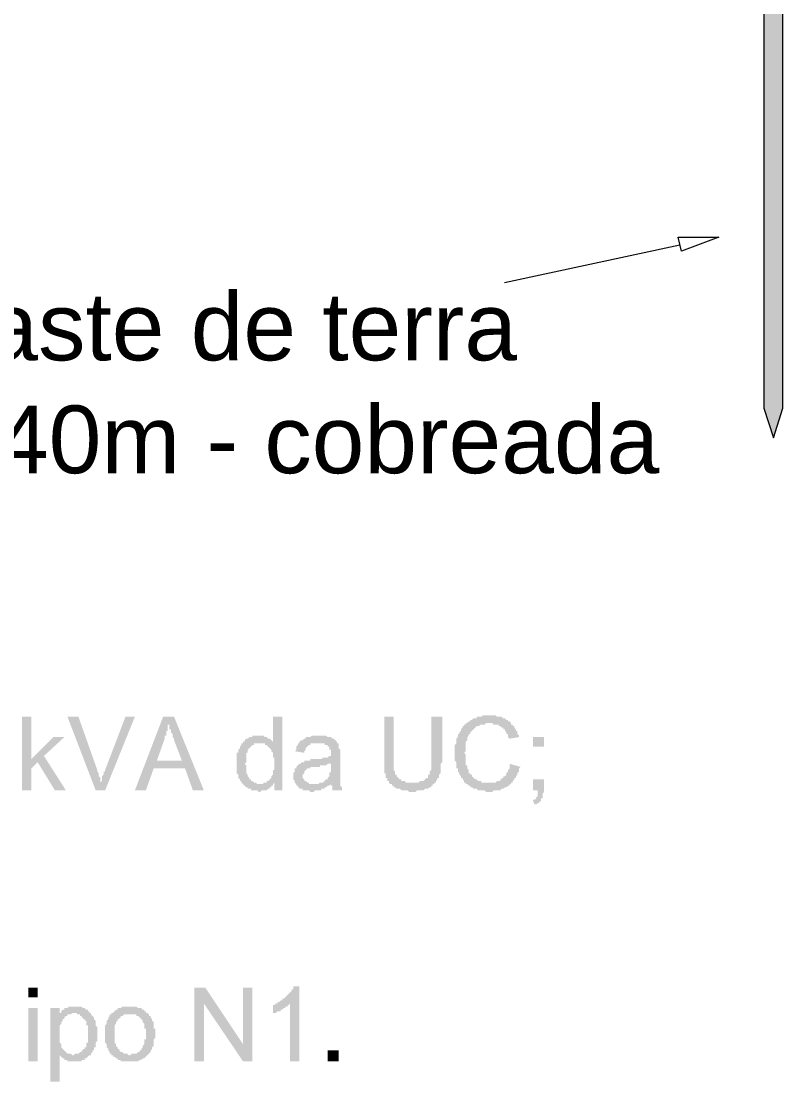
# Model space of a CAD drawing. Header units: millimetres. Extents: x 3949 to 6037, y -1956 to 1273.
# Drawn here: x 4958.26 to 4981.97, y -1666.78 to -1633.73 of the extents above; entities that cross this region are included whole.
import ezdxf

# ---------------------------------------------------------------- set-up
doc = ezdxf.new("R2010")
doc.units = ezdxf.units.MM
doc.layers.add('PADRÃO DE ENTRADA', color=7, linetype='Continuous', lineweight=0)
doc.styles.add('ARIAL', font='arial.ttf')

msp = doc.modelspace()

# ---------------------------------------------------------------- hatches: boundary and pattern name
at = {"layer": 'PADRÃO DE ENTRADA', "transparency": 33554559}
for points in [[(4958.28, -1657.704), (4958.28, -1655.409), (4958.573, -1655.409), (4958.573, -1656.728), (4959.257, -1656.044), (4959.598, -1656.044), (4958.964, -1656.63), (4959.647, -1657.704), (4959.305, -1657.704), (4958.768, -1656.825), (4958.573, -1657.02), (4958.573, -1657.704)], [(4960.575, -1657.704), (4959.696, -1655.409), (4960.038, -1655.409), (4960.624, -1657.069), (4960.624, -1657.118), (4960.624, -1657.118), (4960.672, -1657.167), (4960.672, -1657.216), (4960.672, -1657.216), (4960.672, -1657.265), (4960.672, -1657.265), (4960.721, -1657.313), (4960.721, -1657.362), (4960.721, -1657.362), (4960.721, -1657.411), (4960.721, -1657.411), (4960.721, -1657.46), (4960.77, -1657.411), (4960.77, -1657.362), (4960.77, -1657.362), (4960.77, -1657.313), (4960.77, -1657.313), (4960.77, -1657.265), (4960.819, -1657.216), (4960.819, -1657.216), (4960.819, -1657.167), (4960.819, -1657.118), (4960.868, -1657.118), (4960.868, -1657.069), (4960.868, -1657.069), (4961.502, -1655.409), (4961.795, -1655.409), (4960.868, -1657.704)], [(4971.022, -1655.409), (4971.364, -1655.409), (4971.364, -1656.728), (4971.364, -1656.776), (4971.364, -1656.825), (4971.364, -1656.825), (4971.315, -1656.874), (4971.315, -1656.923), (4971.315, -1656.923), (4971.315, -1656.972), (4971.315, -1657.02), (4971.315, -1657.02), (4971.315, -1657.069), (4971.315, -1657.118), (4971.315, -1657.118), (4971.315, -1657.167), (4971.315, -1657.167), (4971.266, -1657.216), (4971.266, -1657.216), (4971.266, -1657.265), (4971.266, -1657.265), (4971.266, -1657.313), (4971.218, -1657.313), (4971.218, -1657.362), (4971.218, -1657.362), (4971.169, -1657.411), (4971.169, -1657.411), (4971.169, -1657.46), (4971.12, -1657.46), (4971.12, -1657.509), (4971.071, -1657.509), (4971.071, -1657.557), (4971.022, -1657.557), (4971.022, -1657.606), (4970.974, -1657.606), (4970.974, -1657.606), (4970.974, -1657.606), (4970.925, -1657.655), (4970.925, -1657.655), (4970.876, -1657.655), (4970.876, -1657.655), (4970.827, -1657.655), (4970.778, -1657.704), (4970.778, -1657.704), (4970.729, -1657.704), (4970.729, -1657.704), (4970.681, -1657.704), (4970.632, -1657.704), (4970.632, -1657.704), (4970.583, -1657.704), (4970.534, -1657.753), (4970.485, -1657.753), (4970.485, -1657.753), (4970.437, -1657.753), (4970.388, -1657.753), (4970.388, -1657.753), (4970.339, -1657.753), (4970.29, -1657.704), (4970.29, -1657.704), (4970.241, -1657.704), (4970.192, -1657.704), (4970.192, -1657.704), (4970.144, -1657.704), (4970.095, -1657.704), (4970.095, -1657.704), (4970.046, -1657.655), (4970.046, -1657.655), (4969.997, -1657.655), (4969.948, -1657.655), (4969.948, -1657.655), (4969.9, -1657.606), (4969.9, -1657.606), (4969.9, -1657.606), (4969.851, -1657.606), (4969.851, -1657.557), (4969.802, -1657.557), (4969.802, -1657.509), (4969.753, -1657.509), (4969.753, -1657.509), (4969.704, -1657.46), (4969.704, -1657.46), (4969.704, -1657.411), (4969.655, -1657.411), (4969.655, -1657.362), (4969.655, -1657.313), (4969.607, -1657.313), (4969.607, -1657.313), (4969.607, -1657.265), (4969.607, -1657.265), (4969.607, -1657.216), (4969.607, -1657.216), (4969.607, -1657.167), (4969.558, -1657.167), (4969.558, -1657.118), (4969.558, -1657.069), (4969.558, -1657.069), (4969.558, -1657.02), (4969.558, -1656.972), (4969.558, -1656.972), (4969.558, -1656.923), (4969.558, -1656.874), (4969.558, -1656.874), (4969.558, -1656.825), (4969.558, -1656.776), (4969.558, -1656.728), (4969.558, -1656.728), (4969.558, -1655.409), (4969.851, -1655.409), (4969.851, -1656.728), (4969.851, -1656.776), (4969.851, -1656.825), (4969.851, -1656.825), (4969.851, -1656.874), (4969.851, -1656.923), (4969.851, -1656.972), (4969.851, -1656.972), (4969.851, -1657.02), (4969.851, -1657.02), (4969.851, -1657.069), (4969.9, -1657.118), (4969.9, -1657.118), (4969.9, -1657.167), (4969.9, -1657.167), (4969.9, -1657.216), (4969.948, -1657.216), (4969.948, -1657.265), (4969.948, -1657.265), (4969.997, -1657.313), (4969.997, -1657.313), (4970.046, -1657.362), (4970.046, -1657.362), (4970.095, -1657.362), (4970.095, -1657.362), (4970.095, -1657.411), (4970.144, -1657.411), (4970.192, -1657.411), (4970.192, -1657.411), (4970.241, -1657.46), (4970.241, -1657.46), (4970.29, -1657.46), (4970.339, -1657.46), (4970.339, -1657.46), (4970.388, -1657.46), (4970.437, -1657.46), (4970.437, -1657.46), (4970.485, -1657.46), (4970.534, -1657.46), (4970.583, -1657.46), (4970.583, -1657.46), (4970.632, -1657.46), (4970.681, -1657.411), (4970.681, -1657.411), (4970.729, -1657.411), (4970.778, -1657.411), (4970.778, -1657.411), (4970.827, -1657.362), (4970.827, -1657.362), (4970.827, -1657.362), (4970.876, -1657.313), (4970.876, -1657.313), (4970.876, -1657.313), (4970.925, -1657.313), (4970.925, -1657.265), (4970.925, -1657.265), (4970.925, -1657.216), (4970.974, -1657.216), (4970.974, -1657.167), (4970.974, -1657.167), (4970.974, -1657.118), (4970.974, -1657.118), (4971.022, -1657.069), (4971.022, -1657.069), (4971.022, -1657.02), (4971.022, -1656.972), (4971.022, -1656.923), (4971.022, -1656.923), (4971.022, -1656.874), (4971.022, -1656.825), (4971.022, -1656.776), (4971.022, -1656.728), (4971.022, -1656.728)], [(4973.463, -1656.874), (4973.805, -1656.972), (4973.756, -1657.02), (4973.756, -1657.02), (4973.756, -1657.069), (4973.756, -1657.118), (4973.756, -1657.118), (4973.708, -1657.167), (4973.708, -1657.167), (4973.708, -1657.216), (4973.659, -1657.265), (4973.659, -1657.265), (4973.659, -1657.313), (4973.61, -1657.313), (4973.61, -1657.362), (4973.61, -1657.362), (4973.561, -1657.411), (4973.561, -1657.411), (4973.561, -1657.46), (4973.512, -1657.46), (4973.512, -1657.509), (4973.463, -1657.509), (4973.463, -1657.509), (4973.463, -1657.557), (4973.415, -1657.557), (4973.415, -1657.557), (4973.366, -1657.606), (4973.366, -1657.606), (4973.317, -1657.606), (4973.268, -1657.655), (4973.268, -1657.655), (4973.219, -1657.655), (4973.219, -1657.655), (4973.17, -1657.704), (4973.17, -1657.704), (4973.122, -1657.704), (4973.073, -1657.704), (4973.073, -1657.704), (4973.024, -1657.704), (4972.975, -1657.704), (4972.975, -1657.704), (4972.926, -1657.753), (4972.878, -1657.753), (4972.878, -1657.753), (4972.829, -1657.753), (4972.78, -1657.753), (4972.78, -1657.753), (4972.731, -1657.753), (4972.682, -1657.704), (4972.682, -1657.704), (4972.633, -1657.704), (4972.585, -1657.704), (4972.585, -1657.704), (4972.536, -1657.704), (4972.487, -1657.704), (4972.487, -1657.704), (4972.438, -1657.655), (4972.389, -1657.655), (4972.389, -1657.655), (4972.341, -1657.655), (4972.341, -1657.655), (4972.292, -1657.606), (4972.292, -1657.606), (4972.243, -1657.606), (4972.243, -1657.557), (4972.194, -1657.557), (4972.194, -1657.557), (4972.145, -1657.509), (4972.145, -1657.509), (4972.096, -1657.509), (4972.096, -1657.46), (4972.048, -1657.46), (4972.048, -1657.411), (4972.048, -1657.411), (4971.999, -1657.362), (4971.999, -1657.362), (4971.999, -1657.313), (4971.95, -1657.313), (4971.95, -1657.265), (4971.901, -1657.216), (4971.901, -1657.216), (4971.901, -1657.167), (4971.901, -1657.167), (4971.901, -1657.167), (4971.852, -1657.118), (4971.852, -1657.069), (4971.852, -1657.069), (4971.852, -1657.02), (4971.804, -1657.02), (4971.804, -1656.972), (4971.804, -1656.923), (4971.804, -1656.923), (4971.804, -1656.874), (4971.804, -1656.825), (4971.804, -1656.825), (4971.755, -1656.776), (4971.755, -1656.728), (4971.755, -1656.728), (4971.755, -1656.679), (4971.755, -1656.679), (4971.755, -1656.63), (4971.755, -1656.581), (4971.755, -1656.532), (4971.755, -1656.532), (4971.755, -1656.483), (4971.755, -1656.483), (4971.755, -1656.435), (4971.755, -1656.386), (4971.755, -1656.337), (4971.755, -1656.337), (4971.755, -1656.288), (4971.804, -1656.239), (4971.804, -1656.239), (4971.804, -1656.19), (4971.804, -1656.19), (4971.804, -1656.142), (4971.804, -1656.093), (4971.804, -1656.093), (4971.852, -1656.044), (4971.852, -1656.044), (4971.852, -1655.995), (4971.852, -1655.946), (4971.901, -1655.946), (4971.901, -1655.898), (4971.901, -1655.898), (4971.901, -1655.898), (4971.95, -1655.849), (4971.95, -1655.8), (4971.95, -1655.8), (4971.999, -1655.751), (4971.999, -1655.751), (4971.999, -1655.702), (4972.048, -1655.702), (4972.048, -1655.653), (4972.096, -1655.653), (4972.096, -1655.605), (4972.145, -1655.605), (4972.145, -1655.605), (4972.194, -1655.556), (4972.194, -1655.556), (4972.243, -1655.556), (4972.243, -1655.507), (4972.292, -1655.507), (4972.292, -1655.507), (4972.292, -1655.507), (4972.341, -1655.458), (4972.389, -1655.458), (4972.389, -1655.458), (4972.438, -1655.458), (4972.438, -1655.409), (4972.487, -1655.409), (4972.536, -1655.409), (4972.536, -1655.409), (4972.585, -1655.409), (4972.633, -1655.361), (4972.633, -1655.361), (4972.682, -1655.361), (4972.682, -1655.361), (4972.731, -1655.361), (4972.78, -1655.361), (4972.78, -1655.361), (4972.829, -1655.361), (4972.829, -1655.361), (4972.878, -1655.361), (4972.926, -1655.361), (4972.926, -1655.361), (4972.975, -1655.361), (4973.024, -1655.361), (4973.024, -1655.361), (4973.073, -1655.409), (4973.122, -1655.409), (4973.122, -1655.409), (4973.17, -1655.409), (4973.17, -1655.409), (4973.219, -1655.409), (4973.268, -1655.458), (4973.268, -1655.458), (4973.317, -1655.458), (4973.317, -1655.458), (4973.366, -1655.507), (4973.366, -1655.507), (4973.415, -1655.507), (4973.415, -1655.556), (4973.463, -1655.556), (4973.463, -1655.556), (4973.512, -1655.605), (4973.512, -1655.605), (4973.512, -1655.653), (4973.561, -1655.653), (4973.561, -1655.702), (4973.61, -1655.702), (4973.61, -1655.751), (4973.61, -1655.751), (4973.659, -1655.8), (4973.659, -1655.8), (4973.659, -1655.849), (4973.708, -1655.849), (4973.708, -1655.898), (4973.708, -1655.946), (4973.708, -1655.946), (4973.756, -1655.995), (4973.756, -1656.044), (4973.756, -1656.044), (4973.463, -1656.093), (4973.415, -1656.044), (4973.415, -1656.044), (4973.415, -1655.995), (4973.415, -1655.946), (4973.366, -1655.946), (4973.366, -1655.898), (4973.366, -1655.898), (4973.317, -1655.849), (4973.317, -1655.849), (4973.317, -1655.8), (4973.268, -1655.8), (4973.268, -1655.751), (4973.219, -1655.751), (4973.219, -1655.751), (4973.17, -1655.702), (4973.17, -1655.702), (4973.122, -1655.702), (4973.122, -1655.653), (4973.073, -1655.653), (4973.073, -1655.653), (4973.024, -1655.653), (4972.975, -1655.653), (4972.975, -1655.653), (4972.926, -1655.605), (4972.878, -1655.605), (4972.878, -1655.605), (4972.829, -1655.605), (4972.78, -1655.605), (4972.78, -1655.605), (4972.731, -1655.605), (4972.682, -1655.653), (4972.682, -1655.653), (4972.633, -1655.653), (4972.585, -1655.653), (4972.585, -1655.653), (4972.536, -1655.653), (4972.536, -1655.702), (4972.487, -1655.702), (4972.487, -1655.702), (4972.438, -1655.702), (4972.389, -1655.751), (4972.389, -1655.751), (4972.389, -1655.751), (4972.341, -1655.8), (4972.341, -1655.8), (4972.292, -1655.849), (4972.292, -1655.849), (4972.243, -1655.898), (4972.243, -1655.898), (4972.243, -1655.946), (4972.194, -1655.946), (4972.194, -1655.995), (4972.194, -1655.995), (4972.145, -1656.044), (4972.145, -1656.093), (4972.145, -1656.093), (4972.145, -1656.142), (4972.145, -1656.142), (4972.096, -1656.19), (4972.096, -1656.19), (4972.096, -1656.239), (4972.096, -1656.288), (4972.096, -1656.288), (4972.096, -1656.337), (4972.096, -1656.386), (4972.096, -1656.386), (4972.096, -1656.435), (4972.096, -1656.483), (4972.096, -1656.483), (4972.048, -1656.532), (4972.048, -1656.532), (4972.096, -1656.581), (4972.096, -1656.581), (4972.096, -1656.63), (4972.096, -1656.679), (4972.096, -1656.679), (4972.096, -1656.728), (4972.096, -1656.776), (4972.096, -1656.776), (4972.096, -1656.825), (4972.096, -1656.874), (4972.096, -1656.874), (4972.096, -1656.923), (4972.145, -1656.923), (4972.145, -1656.972), (4972.145, -1657.02), (4972.145, -1657.02), (4972.145, -1657.02), (4972.194, -1657.069), (4972.194, -1657.118), (4972.194, -1657.118), (4972.194, -1657.167), (4972.243, -1657.167), (4972.243, -1657.216), (4972.292, -1657.216), (4972.292, -1657.265), (4972.292, -1657.265), (4972.341, -1657.313), (4972.341, -1657.313), (4972.389, -1657.362), (4972.389, -1657.362), (4972.438, -1657.362), (4972.438, -1657.362), (4972.487, -1657.411), (4972.487, -1657.411), (4972.536, -1657.411), (4972.585, -1657.411), (4972.585, -1657.46), (4972.633, -1657.46), (4972.633, -1657.46), (4972.682, -1657.46), (4972.731, -1657.46), (4972.731, -1657.46), (4972.78, -1657.46), (4972.829, -1657.46), (4972.829, -1657.46), (4972.878, -1657.46), (4972.926, -1657.46), (4972.926, -1657.46), (4972.975, -1657.46), (4973.024, -1657.46), (4973.024, -1657.46), (4973.073, -1657.411), (4973.073, -1657.411), (4973.122, -1657.411), (4973.17, -1657.411), (4973.17, -1657.362), (4973.219, -1657.362), (4973.219, -1657.362), (4973.219, -1657.313), (4973.268, -1657.313), (4973.268, -1657.265), (4973.317, -1657.265), (4973.317, -1657.265), (4973.366, -1657.216), (4973.366, -1657.216), (4973.366, -1657.167), (4973.366, -1657.167), (4973.415, -1657.118), (4973.415, -1657.069), (4973.415, -1657.069), (4973.463, -1657.02), (4973.463, -1656.972), (4973.463, -1656.972), (4973.463, -1656.923), (4973.463, -1656.874), (4973.463, -1656.874)], [(4963.65, -1666.15), (4963.65, -1663.855), (4963.992, -1663.855), (4965.164, -1665.613), (4965.164, -1663.855), (4965.457, -1663.855), (4965.457, -1666.15), (4965.164, -1666.15), (4963.943, -1664.344), (4963.943, -1666.15)], [(4966.921, -1666.15), (4966.629, -1666.15), (4966.629, -1664.344), (4966.629, -1664.344), (4966.58, -1664.392), (4966.58, -1664.392), (4966.58, -1664.392), (4966.531, -1664.441), (4966.482, -1664.441), (4966.482, -1664.49), (4966.433, -1664.49), (4966.433, -1664.49), (4966.384, -1664.539), (4966.384, -1664.539), (4966.336, -1664.539), (4966.336, -1664.588), (4966.287, -1664.588), (4966.238, -1664.588), (4966.238, -1664.588), (4966.189, -1664.636), (4966.189, -1664.636), (4966.14, -1664.636), (4966.092, -1664.636), (4966.092, -1664.685), (4966.092, -1664.685), (4966.092, -1664.392), (4966.092, -1664.392), (4966.14, -1664.392), (4966.189, -1664.344), (4966.189, -1664.344), (4966.238, -1664.344), (4966.238, -1664.295), (4966.287, -1664.295), (4966.287, -1664.295), (4966.336, -1664.246), (4966.384, -1664.246), (4966.384, -1664.197), (4966.433, -1664.197), (4966.433, -1664.197), (4966.482, -1664.148), (4966.482, -1664.148), (4966.482, -1664.148), (4966.531, -1664.099), (4966.531, -1664.099), (4966.58, -1664.051), (4966.58, -1664.051), (4966.629, -1664.002), (4966.629, -1664.002), (4966.677, -1663.953), (4966.677, -1663.953), (4966.677, -1663.904), (4966.726, -1663.904), (4966.726, -1663.855), (4966.726, -1663.855), (4966.726, -1663.806), (4966.921, -1663.806)]]:
    msp.add_hatch(color=7, dxfattribs=at).paths.add_polyline_path(points)
h = msp.add_hatch(color=7, dxfattribs=at)
h.paths.add_polyline_path([(4961.795, -1657.704), (4962.674, -1655.409), (4963.016, -1655.409), (4963.943, -1657.704), (4963.602, -1657.704), (4963.358, -1657.02), (4962.381, -1657.02), (4962.137, -1657.704)], flags=0)
h.paths.add_polyline_path([(4962.479, -1656.776), (4963.26, -1656.776), (4963.016, -1656.142), (4963.016, -1656.093), (4962.967, -1656.044), (4962.967, -1655.995), (4962.967, -1655.995), (4962.967, -1655.946), (4962.918, -1655.898), (4962.918, -1655.898), (4962.918, -1655.849), (4962.918, -1655.8), (4962.869, -1655.8), (4962.869, -1655.751), (4962.869, -1655.751), (4962.869, -1655.702), (4962.869, -1655.702), (4962.869, -1655.653), (4962.869, -1655.653), (4962.821, -1655.653), (4962.821, -1655.702), (4962.821, -1655.751), (4962.821, -1655.751), (4962.821, -1655.8), (4962.821, -1655.849), (4962.772, -1655.849), (4962.772, -1655.898), (4962.772, -1655.898), (4962.772, -1655.946), (4962.772, -1655.995), (4962.723, -1655.995), (4962.723, -1656.044), (4962.723, -1656.093), (4962.723, -1656.093)], flags=0)
h = msp.add_hatch(color=7, dxfattribs=at)
h.paths.add_polyline_path([(4966.14, -1657.704), (4966.14, -1657.46), (4966.092, -1657.509), (4966.092, -1657.557), (4966.092, -1657.557), (4966.043, -1657.557), (4966.043, -1657.606), (4965.994, -1657.606), (4965.994, -1657.655), (4965.945, -1657.655), (4965.945, -1657.655), (4965.896, -1657.704), (4965.896, -1657.704), (4965.847, -1657.704), (4965.799, -1657.704), (4965.799, -1657.704), (4965.75, -1657.704), (4965.75, -1657.704), (4965.701, -1657.753), (4965.652, -1657.753), (4965.652, -1657.753), (4965.603, -1657.704), (4965.554, -1657.704), (4965.554, -1657.704), (4965.506, -1657.704), (4965.457, -1657.704), (4965.457, -1657.704), (4965.408, -1657.704), (4965.408, -1657.655), (4965.359, -1657.655), (4965.31, -1657.655), (4965.31, -1657.606), (4965.31, -1657.606), (4965.262, -1657.606), (4965.262, -1657.606), (4965.213, -1657.557), (4965.213, -1657.557), (4965.164, -1657.509), (4965.164, -1657.509), (4965.115, -1657.46), (4965.115, -1657.46), (4965.115, -1657.411), (4965.066, -1657.411), (4965.066, -1657.362), (4965.066, -1657.362), (4965.017, -1657.313), (4965.017, -1657.265), (4965.017, -1657.265), (4965.017, -1657.216), (4965.017, -1657.216), (4964.969, -1657.167), (4964.969, -1657.167), (4964.969, -1657.118), (4964.969, -1657.069), (4964.969, -1657.069), (4964.969, -1657.02), (4964.969, -1656.972), (4964.969, -1656.972), (4964.969, -1656.923), (4964.969, -1656.874), (4964.969, -1656.874), (4964.969, -1656.825), (4964.969, -1656.776), (4964.969, -1656.776), (4964.969, -1656.728), (4964.969, -1656.679), (4964.969, -1656.679), (4964.969, -1656.63), (4964.969, -1656.581), (4964.969, -1656.581), (4964.969, -1656.532), (4965.017, -1656.532), (4965.017, -1656.483), (4965.017, -1656.435), (4965.017, -1656.435), (4965.017, -1656.435), (4965.066, -1656.386), (4965.066, -1656.337), (4965.066, -1656.337), (4965.115, -1656.288), (4965.115, -1656.288), (4965.115, -1656.239), (4965.164, -1656.239), (4965.164, -1656.19), (4965.213, -1656.19), (4965.213, -1656.142), (4965.213, -1656.142), (4965.262, -1656.093), (4965.262, -1656.093), (4965.31, -1656.093), (4965.31, -1656.093), (4965.359, -1656.044), (4965.408, -1656.044), (4965.408, -1656.044), (4965.457, -1656.044), (4965.457, -1655.995), (4965.506, -1655.995), (4965.554, -1655.995), (4965.554, -1655.995), (4965.603, -1655.995), (4965.652, -1655.995), (4965.652, -1655.995), (4965.701, -1655.995), (4965.701, -1655.995), (4965.75, -1655.995), (4965.799, -1655.995), (4965.799, -1655.995), (4965.847, -1656.044), (4965.847, -1656.044), (4965.896, -1656.044), (4965.896, -1656.044), (4965.945, -1656.093), (4965.994, -1656.093), (4965.994, -1656.093), (4966.043, -1656.142), (4966.043, -1656.142), (4966.092, -1656.19), (4966.092, -1656.19), (4966.092, -1656.239), (4966.092, -1656.239), (4966.092, -1655.409), (4966.384, -1655.409), (4966.384, -1657.704)], flags=0)
h.paths.add_polyline_path([(4965.213, -1656.874), (4965.262, -1656.923), (4965.262, -1656.923), (4965.262, -1656.972), (4965.262, -1657.02), (4965.262, -1657.069), (4965.262, -1657.069), (4965.262, -1657.118), (4965.262, -1657.118), (4965.262, -1657.167), (4965.31, -1657.216), (4965.31, -1657.216), (4965.31, -1657.265), (4965.31, -1657.265), (4965.359, -1657.313), (4965.359, -1657.313), (4965.359, -1657.362), (4965.359, -1657.362), (4965.408, -1657.362), (4965.408, -1657.411), (4965.457, -1657.411), (4965.457, -1657.411), (4965.506, -1657.46), (4965.506, -1657.46), (4965.554, -1657.46), (4965.554, -1657.46), (4965.603, -1657.509), (4965.652, -1657.509), (4965.652, -1657.509), (4965.701, -1657.509), (4965.701, -1657.509), (4965.75, -1657.509), (4965.799, -1657.509), (4965.799, -1657.46), (4965.847, -1657.46), (4965.847, -1657.46), (4965.896, -1657.46), (4965.896, -1657.411), (4965.945, -1657.411), (4965.945, -1657.411), (4965.994, -1657.362), (4965.994, -1657.362), (4966.043, -1657.313), (4966.043, -1657.313), (4966.043, -1657.265), (4966.043, -1657.265), (4966.092, -1657.216), (4966.092, -1657.216), (4966.092, -1657.167), (4966.092, -1657.167), (4966.092, -1657.118), (4966.092, -1657.069), (4966.14, -1657.069), (4966.14, -1657.02), (4966.14, -1656.972), (4966.14, -1656.923), (4966.14, -1656.923), (4966.14, -1656.874), (4966.14, -1656.825), (4966.14, -1656.825), (4966.14, -1656.776), (4966.14, -1656.728), (4966.14, -1656.679), (4966.092, -1656.679), (4966.092, -1656.63), (4966.092, -1656.581), (4966.092, -1656.581), (4966.092, -1656.532), (4966.092, -1656.532), (4966.043, -1656.483), (4966.043, -1656.483), (4966.043, -1656.435), (4966.043, -1656.435), (4965.994, -1656.386), (4965.994, -1656.386), (4965.994, -1656.386), (4965.945, -1656.337), (4965.945, -1656.337), (4965.896, -1656.288), (4965.896, -1656.288), (4965.847, -1656.288), (4965.847, -1656.239), (4965.799, -1656.239), (4965.75, -1656.239), (4965.75, -1656.239), (4965.701, -1656.239), (4965.701, -1656.239), (4965.652, -1656.239), (4965.652, -1656.239), (4965.603, -1656.239), (4965.603, -1656.239), (4965.554, -1656.239), (4965.506, -1656.239), (4965.506, -1656.288), (4965.457, -1656.288), (4965.457, -1656.288), (4965.408, -1656.337), (4965.408, -1656.337), (4965.359, -1656.386), (4965.359, -1656.386), (4965.359, -1656.386), (4965.31, -1656.435), (4965.31, -1656.435), (4965.31, -1656.483), (4965.31, -1656.483), (4965.31, -1656.532), (4965.262, -1656.532), (4965.262, -1656.581), (4965.262, -1656.63), (4965.262, -1656.63), (4965.262, -1656.679), (4965.262, -1656.728), (4965.262, -1656.728), (4965.262, -1656.776), (4965.262, -1656.825), (4965.213, -1656.874), (4965.213, -1656.874)], flags=0)
h = msp.add_hatch(color=7, dxfattribs=at)
h.paths.add_polyline_path([(4967.898, -1657.509), (4967.898, -1657.509), (4967.849, -1657.557), (4967.849, -1657.557), (4967.8, -1657.557), (4967.751, -1657.606), (4967.751, -1657.606), (4967.703, -1657.606), (4967.703, -1657.655), (4967.654, -1657.655), (4967.654, -1657.655), (4967.605, -1657.655), (4967.605, -1657.655), (4967.605, -1657.704), (4967.556, -1657.704), (4967.507, -1657.704), (4967.507, -1657.704), (4967.458, -1657.704), (4967.41, -1657.704), (4967.41, -1657.704), (4967.361, -1657.753), (4967.312, -1657.753), (4967.312, -1657.753), (4967.263, -1657.753), (4967.214, -1657.704), (4967.214, -1657.704), (4967.166, -1657.704), (4967.117, -1657.704), (4967.117, -1657.704), (4967.068, -1657.704), (4967.019, -1657.704), (4967.019, -1657.655), (4966.97, -1657.655), (4966.97, -1657.655), (4966.921, -1657.655), (4966.921, -1657.606), (4966.873, -1657.606), (4966.873, -1657.606), (4966.873, -1657.557), (4966.824, -1657.557), (4966.824, -1657.509), (4966.824, -1657.509), (4966.775, -1657.46), (4966.775, -1657.46), (4966.775, -1657.411), (4966.775, -1657.411), (4966.726, -1657.362), (4966.726, -1657.313), (4966.726, -1657.313), (4966.726, -1657.265), (4966.726, -1657.265), (4966.726, -1657.216), (4966.726, -1657.167), (4966.726, -1657.167), (4966.775, -1657.118), (4966.775, -1657.118), (4966.775, -1657.069), (4966.775, -1657.02), (4966.775, -1657.02), (4966.824, -1657.02), (4966.824, -1656.972), (4966.824, -1656.972), (4966.873, -1656.923), (4966.873, -1656.923), (4966.921, -1656.874), (4966.921, -1656.874), (4966.97, -1656.874), (4966.97, -1656.825), (4967.019, -1656.825), (4967.068, -1656.825), (4967.068, -1656.776), (4967.117, -1656.776), (4967.117, -1656.776), (4967.166, -1656.776), (4967.166, -1656.776), (4967.214, -1656.776), (4967.263, -1656.776), (4967.263, -1656.728), (4967.312, -1656.728), (4967.361, -1656.728), (4967.41, -1656.728), (4967.41, -1656.728), (4967.458, -1656.728), (4967.507, -1656.728), (4967.556, -1656.728), (4967.605, -1656.728), (4967.605, -1656.728), (4967.654, -1656.679), (4967.703, -1656.679), (4967.703, -1656.679), (4967.751, -1656.679), (4967.751, -1656.679), (4967.8, -1656.679), (4967.8, -1656.679), (4967.849, -1656.63), (4967.849, -1656.63), (4967.898, -1656.63), (4967.898, -1656.581), (4967.898, -1656.581), (4967.898, -1656.581), (4967.898, -1656.532), (4967.898, -1656.483), (4967.898, -1656.435), (4967.849, -1656.435), (4967.849, -1656.386), (4967.849, -1656.386), (4967.849, -1656.337), (4967.8, -1656.337), (4967.8, -1656.337), (4967.8, -1656.288), (4967.751, -1656.288), (4967.751, -1656.288), (4967.703, -1656.288), (4967.703, -1656.239), (4967.654, -1656.239), (4967.605, -1656.239), (4967.605, -1656.239), (4967.556, -1656.239), (4967.507, -1656.239), (4967.507, -1656.239), (4967.458, -1656.239), (4967.41, -1656.239), (4967.361, -1656.239), (4967.361, -1656.239), (4967.312, -1656.239), (4967.263, -1656.239), (4967.263, -1656.288), (4967.214, -1656.288), (4967.214, -1656.288), (4967.214, -1656.288), (4967.166, -1656.337), (4967.166, -1656.337), (4967.166, -1656.337), (4967.117, -1656.386), (4967.117, -1656.386), (4967.117, -1656.435), (4967.068, -1656.483), (4967.068, -1656.483), (4967.068, -1656.532), (4967.068, -1656.532), (4966.775, -1656.483), (4966.775, -1656.483), (4966.824, -1656.435), (4966.824, -1656.386), (4966.824, -1656.386), (4966.824, -1656.337), (4966.824, -1656.337), (4966.873, -1656.288), (4966.873, -1656.288), (4966.873, -1656.239), (4966.921, -1656.239), (4966.921, -1656.19), (4966.921, -1656.19), (4966.97, -1656.142), (4966.97, -1656.142), (4967.019, -1656.142), (4967.068, -1656.093), (4967.068, -1656.093), (4967.117, -1656.093), (4967.117, -1656.044), (4967.166, -1656.044), (4967.166, -1656.044), (4967.214, -1656.044), (4967.263, -1656.044), (4967.263, -1656.044), (4967.312, -1655.995), (4967.312, -1655.995), (4967.361, -1655.995), (4967.41, -1655.995), (4967.41, -1655.995), (4967.458, -1655.995), (4967.507, -1655.995), (4967.507, -1655.995), (4967.556, -1655.995), (4967.605, -1655.995), (4967.654, -1655.995), (4967.654, -1655.995), (4967.703, -1655.995), (4967.751, -1655.995), (4967.751, -1655.995), (4967.8, -1656.044), (4967.849, -1656.044), (4967.849, -1656.044), (4967.898, -1656.044), (4967.898, -1656.044), (4967.947, -1656.093), (4967.996, -1656.093), (4967.996, -1656.093), (4968.044, -1656.142), (4968.044, -1656.142), (4968.044, -1656.142), (4968.093, -1656.19), (4968.093, -1656.19), (4968.093, -1656.239), (4968.142, -1656.239), (4968.142, -1656.288), (4968.142, -1656.288), (4968.142, -1656.337), (4968.142, -1656.386), (4968.142, -1656.386), (4968.142, -1656.386), (4968.191, -1656.435), (4968.191, -1656.483), (4968.191, -1656.483), (4968.191, -1656.532), (4968.191, -1656.581), (4968.191, -1656.63), (4968.191, -1656.63), (4968.191, -1657.02), (4968.191, -1657.069), (4968.191, -1657.118), (4968.191, -1657.118), (4968.191, -1657.167), (4968.191, -1657.216), (4968.191, -1657.265), (4968.191, -1657.313), (4968.191, -1657.313), (4968.191, -1657.362), (4968.191, -1657.362), (4968.191, -1657.411), (4968.191, -1657.411), (4968.191, -1657.46), (4968.191, -1657.46), (4968.191, -1657.509), (4968.191, -1657.509), (4968.191, -1657.509), (4968.191, -1657.557), (4968.24, -1657.606), (4968.24, -1657.606), (4968.24, -1657.655), (4968.24, -1657.655), (4968.24, -1657.704), (4967.947, -1657.704), (4967.947, -1657.655), (4967.947, -1657.655), (4967.947, -1657.606), (4967.947, -1657.557), (4967.898, -1657.557), (4967.898, -1657.509), (4967.898, -1657.509)], flags=0)
h.paths.add_polyline_path([(4967.898, -1656.874), (4967.849, -1656.874), (4967.849, -1656.874), (4967.8, -1656.874), (4967.8, -1656.874), (4967.751, -1656.923), (4967.751, -1656.923), (4967.703, -1656.923), (4967.703, -1656.923), (4967.654, -1656.923), (4967.605, -1656.923), (4967.556, -1656.923), (4967.556, -1656.972), (4967.507, -1656.972), (4967.458, -1656.972), (4967.41, -1656.972), (4967.41, -1656.972), (4967.361, -1656.972), (4967.312, -1656.972), (4967.263, -1656.972), (4967.263, -1657.02), (4967.214, -1657.02), (4967.214, -1657.02), (4967.166, -1657.02), (4967.166, -1657.02), (4967.117, -1657.069), (4967.117, -1657.069), (4967.068, -1657.118), (4967.068, -1657.118), (4967.068, -1657.118), (4967.068, -1657.167), (4967.019, -1657.216), (4967.019, -1657.216), (4967.019, -1657.265), (4967.019, -1657.265), (4967.019, -1657.313), (4967.068, -1657.362), (4967.068, -1657.362), (4967.068, -1657.411), (4967.117, -1657.411), (4967.117, -1657.411), (4967.166, -1657.46), (4967.166, -1657.46), (4967.214, -1657.46), (4967.214, -1657.509), (4967.263, -1657.509), (4967.263, -1657.509), (4967.312, -1657.509), (4967.361, -1657.509), (4967.361, -1657.509), (4967.41, -1657.509), (4967.458, -1657.509), (4967.458, -1657.509), (4967.507, -1657.509), (4967.507, -1657.509), (4967.556, -1657.46), (4967.605, -1657.46), (4967.605, -1657.46), (4967.654, -1657.46), (4967.654, -1657.46), (4967.703, -1657.411), (4967.703, -1657.411), (4967.751, -1657.362), (4967.751, -1657.362), (4967.8, -1657.362), (4967.8, -1657.313), (4967.8, -1657.313), (4967.849, -1657.265), (4967.849, -1657.265), (4967.849, -1657.216), (4967.849, -1657.216), (4967.849, -1657.167), (4967.898, -1657.118), (4967.898, -1657.118), (4967.898, -1657.069), (4967.898, -1657.02), (4967.898, -1657.02), (4967.898, -1656.972), (4967.898, -1656.972)], flags=0)
h = msp.add_hatch(color=7, dxfattribs=at)
h.paths.add_polyline_path([(4974.196, -1656.337), (4974.196, -1656.044), (4974.537, -1656.044), (4974.537, -1656.337)], flags=0)
h.paths.add_polyline_path([(4974.196, -1657.704), (4974.196, -1657.362), (4974.537, -1657.362), (4974.537, -1657.704), (4974.537, -1657.753), (4974.537, -1657.753), (4974.489, -1657.802), (4974.489, -1657.85), (4974.489, -1657.85), (4974.489, -1657.899), (4974.489, -1657.899), (4974.489, -1657.948), (4974.44, -1657.948), (4974.44, -1657.997), (4974.44, -1657.997), (4974.44, -1658.046), (4974.391, -1658.046), (4974.391, -1658.094), (4974.342, -1658.094), (4974.342, -1658.094), (4974.293, -1658.143), (4974.245, -1658.143), (4974.245, -1658.143), (4974.196, -1658.046), (4974.196, -1657.997), (4974.245, -1657.997), (4974.245, -1657.997), (4974.293, -1657.948), (4974.293, -1657.948), (4974.293, -1657.899), (4974.342, -1657.899), (4974.342, -1657.85), (4974.342, -1657.85), (4974.342, -1657.802), (4974.342, -1657.753), (4974.342, -1657.753), (4974.342, -1657.704), (4974.342, -1657.704)], flags=0)
h = msp.add_hatch(color=7, dxfattribs=at)
h.paths.add_polyline_path([(4959.159, -1666.785), (4959.159, -1664.49), (4959.452, -1664.49), (4959.452, -1664.685), (4959.452, -1664.636), (4959.501, -1664.636), (4959.501, -1664.588), (4959.501, -1664.588), (4959.55, -1664.539), (4959.55, -1664.539), (4959.598, -1664.539), (4959.598, -1664.49), (4959.647, -1664.49), (4959.647, -1664.49), (4959.696, -1664.49), (4959.745, -1664.441), (4959.745, -1664.441), (4959.794, -1664.441), (4959.794, -1664.441), (4959.843, -1664.441), (4959.891, -1664.441), (4959.94, -1664.441), (4959.94, -1664.441), (4959.94, -1664.441), (4959.989, -1664.441), (4960.038, -1664.441), (4960.038, -1664.441), (4960.087, -1664.441), (4960.135, -1664.441), (4960.135, -1664.441), (4960.184, -1664.49), (4960.184, -1664.49), (4960.233, -1664.49), (4960.233, -1664.49), (4960.282, -1664.539), (4960.282, -1664.539), (4960.331, -1664.539), (4960.331, -1664.588), (4960.38, -1664.588), (4960.38, -1664.636), (4960.428, -1664.636), (4960.428, -1664.685), (4960.428, -1664.685), (4960.477, -1664.734), (4960.477, -1664.734), (4960.526, -1664.783), (4960.526, -1664.783), (4960.526, -1664.832), (4960.526, -1664.832), (4960.575, -1664.881), (4960.575, -1664.929), (4960.575, -1664.929), (4960.575, -1664.978), (4960.575, -1664.978), (4960.575, -1665.027), (4960.624, -1665.076), (4960.624, -1665.076), (4960.624, -1665.125), (4960.624, -1665.173), (4960.624, -1665.173), (4960.624, -1665.222), (4960.624, -1665.271), (4960.624, -1665.271), (4960.624, -1665.271), (4960.624, -1665.32), (4960.624, -1665.369), (4960.624, -1665.369), (4960.624, -1665.418), (4960.624, -1665.466), (4960.624, -1665.466), (4960.624, -1665.515), (4960.575, -1665.564), (4960.575, -1665.564), (4960.575, -1665.613), (4960.575, -1665.613), (4960.575, -1665.662), (4960.575, -1665.71), (4960.526, -1665.71), (4960.526, -1665.759), (4960.526, -1665.759), (4960.526, -1665.808), (4960.477, -1665.808), (4960.477, -1665.857), (4960.428, -1665.906), (4960.428, -1665.906), (4960.428, -1665.955), (4960.38, -1665.955), (4960.38, -1665.955), (4960.331, -1666.003), (4960.331, -1666.003), (4960.282, -1666.052), (4960.282, -1666.052), (4960.282, -1666.052), (4960.233, -1666.052), (4960.233, -1666.101), (4960.184, -1666.101), (4960.135, -1666.101), (4960.135, -1666.15), (4960.087, -1666.15), (4960.038, -1666.15), (4960.038, -1666.15), (4959.989, -1666.15), (4959.989, -1666.15), (4959.94, -1666.15), (4959.891, -1666.15), (4959.891, -1666.15), (4959.843, -1666.15), (4959.843, -1666.15), (4959.794, -1666.15), (4959.794, -1666.15), (4959.745, -1666.15), (4959.696, -1666.15), (4959.696, -1666.101), (4959.647, -1666.101), (4959.647, -1666.101), (4959.598, -1666.101), (4959.598, -1666.052), (4959.55, -1666.052), (4959.55, -1666.052), (4959.501, -1666.003), (4959.501, -1666.003), (4959.452, -1665.955), (4959.452, -1665.955), (4959.452, -1666.785)], flags=0)
h.paths.add_polyline_path([(4959.452, -1665.32), (4959.452, -1665.369), (4959.452, -1665.369), (4959.452, -1665.418), (4959.452, -1665.466), (4959.452, -1665.515), (4959.452, -1665.515), (4959.452, -1665.564), (4959.452, -1665.564), (4959.501, -1665.613), (4959.501, -1665.662), (4959.501, -1665.662), (4959.501, -1665.71), (4959.501, -1665.71), (4959.55, -1665.759), (4959.55, -1665.759), (4959.55, -1665.759), (4959.598, -1665.808), (4959.598, -1665.808), (4959.647, -1665.857), (4959.647, -1665.857), (4959.696, -1665.906), (4959.696, -1665.906), (4959.745, -1665.906), (4959.794, -1665.906), (4959.794, -1665.906), (4959.843, -1665.955), (4959.843, -1665.955), (4959.891, -1665.955), (4959.891, -1665.955), (4959.94, -1665.906), (4959.989, -1665.906), (4959.989, -1665.906), (4960.038, -1665.906), (4960.038, -1665.906), (4960.087, -1665.857), (4960.087, -1665.857), (4960.135, -1665.857), (4960.135, -1665.808), (4960.184, -1665.808), (4960.184, -1665.759), (4960.233, -1665.759), (4960.233, -1665.71), (4960.233, -1665.71), (4960.282, -1665.71), (4960.282, -1665.662), (4960.282, -1665.613), (4960.282, -1665.613), (4960.282, -1665.564), (4960.331, -1665.564), (4960.331, -1665.515), (4960.331, -1665.466), (4960.331, -1665.466), (4960.331, -1665.418), (4960.331, -1665.369), (4960.331, -1665.32), (4960.331, -1665.32), (4960.331, -1665.271), (4960.331, -1665.222), (4960.331, -1665.222), (4960.331, -1665.173), (4960.331, -1665.125), (4960.331, -1665.125), (4960.331, -1665.076), (4960.331, -1665.027), (4960.282, -1665.027), (4960.282, -1664.978), (4960.282, -1664.929), (4960.282, -1664.929), (4960.282, -1664.881), (4960.233, -1664.881), (4960.233, -1664.832), (4960.233, -1664.832), (4960.184, -1664.832), (4960.184, -1664.783), (4960.135, -1664.783), (4960.135, -1664.734), (4960.087, -1664.734), (4960.087, -1664.685), (4960.038, -1664.685), (4960.038, -1664.685), (4959.989, -1664.685), (4959.989, -1664.636), (4959.94, -1664.636), (4959.891, -1664.636), (4959.891, -1664.636), (4959.843, -1664.636), (4959.843, -1664.636), (4959.794, -1664.685), (4959.794, -1664.685), (4959.745, -1664.685), (4959.745, -1664.685), (4959.696, -1664.685), (4959.696, -1664.734), (4959.647, -1664.734), (4959.598, -1664.783), (4959.598, -1664.783), (4959.598, -1664.832), (4959.55, -1664.832), (4959.55, -1664.881), (4959.55, -1664.881), (4959.501, -1664.929), (4959.501, -1664.929), (4959.501, -1664.978), (4959.501, -1664.978), (4959.452, -1665.027), (4959.452, -1665.027), (4959.452, -1665.076), (4959.452, -1665.125), (4959.452, -1665.125), (4959.452, -1665.173), (4959.452, -1665.222), (4959.452, -1665.271), (4959.452, -1665.271), (4959.452, -1665.32)], flags=0)
h = msp.add_hatch(color=7, dxfattribs=at)
h.paths.add_polyline_path([(4960.868, -1665.32), (4960.868, -1665.271), (4960.868, -1665.222), (4960.868, -1665.173), (4960.868, -1665.173), (4960.868, -1665.125), (4960.868, -1665.076), (4960.868, -1665.027), (4960.868, -1665.027), (4960.917, -1664.978), (4960.917, -1664.978), (4960.917, -1664.929), (4960.917, -1664.881), (4960.917, -1664.881), (4960.965, -1664.832), (4960.965, -1664.832), (4960.965, -1664.783), (4960.965, -1664.783), (4961.014, -1664.734), (4961.014, -1664.734), (4961.014, -1664.685), (4961.063, -1664.685), (4961.063, -1664.636), (4961.112, -1664.636), (4961.112, -1664.636), (4961.112, -1664.636), (4961.161, -1664.588), (4961.161, -1664.588), (4961.209, -1664.539), (4961.209, -1664.539), (4961.258, -1664.539), (4961.258, -1664.49), (4961.307, -1664.49), (4961.307, -1664.49), (4961.356, -1664.49), (4961.356, -1664.49), (4961.405, -1664.441), (4961.454, -1664.441), (4961.454, -1664.441), (4961.502, -1664.441), (4961.551, -1664.441), (4961.551, -1664.441), (4961.6, -1664.441), (4961.649, -1664.441), (4961.649, -1664.441), (4961.649, -1664.441), (4961.698, -1664.441), (4961.746, -1664.441), (4961.746, -1664.441), (4961.795, -1664.441), (4961.844, -1664.441), (4961.844, -1664.441), (4961.893, -1664.49), (4961.942, -1664.49), (4961.942, -1664.49), (4961.991, -1664.49), (4961.991, -1664.49), (4962.039, -1664.539), (4962.039, -1664.539), (4962.088, -1664.539), (4962.088, -1664.588), (4962.137, -1664.588), (4962.137, -1664.636), (4962.186, -1664.636), (4962.186, -1664.636), (4962.235, -1664.685), (4962.235, -1664.685), (4962.235, -1664.734), (4962.284, -1664.734), (4962.284, -1664.783), (4962.284, -1664.783), (4962.332, -1664.832), (4962.332, -1664.832), (4962.332, -1664.881), (4962.332, -1664.881), (4962.381, -1664.929), (4962.381, -1664.978), (4962.381, -1664.978), (4962.381, -1665.027), (4962.381, -1665.027), (4962.381, -1665.076), (4962.381, -1665.125), (4962.43, -1665.125), (4962.43, -1665.173), (4962.43, -1665.222), (4962.43, -1665.271), (4962.43, -1665.271), (4962.43, -1665.32), (4962.43, -1665.369), (4962.43, -1665.369), (4962.43, -1665.418), (4962.381, -1665.466), (4962.381, -1665.515), (4962.381, -1665.515), (4962.381, -1665.564), (4962.381, -1665.564), (4962.381, -1665.613), (4962.381, -1665.662), (4962.381, -1665.662), (4962.332, -1665.71), (4962.332, -1665.71), (4962.332, -1665.759), (4962.332, -1665.759), (4962.332, -1665.759), (4962.284, -1665.808), (4962.284, -1665.857), (4962.284, -1665.857), (4962.235, -1665.906), (4962.235, -1665.906), (4962.186, -1665.955), (4962.186, -1665.955), (4962.186, -1665.955), (4962.137, -1666.003), (4962.137, -1666.003), (4962.088, -1666.052), (4962.039, -1666.052), (4962.039, -1666.052), (4961.991, -1666.101), (4961.991, -1666.101), (4961.942, -1666.101), (4961.942, -1666.101), (4961.893, -1666.15), (4961.844, -1666.15), (4961.844, -1666.15), (4961.795, -1666.15), (4961.746, -1666.15), (4961.746, -1666.15), (4961.698, -1666.15), (4961.698, -1666.15), (4961.649, -1666.15), (4961.649, -1666.15), (4961.6, -1666.15), (4961.551, -1666.15), (4961.551, -1666.15), (4961.502, -1666.15), (4961.454, -1666.15), (4961.454, -1666.15), (4961.405, -1666.15), (4961.356, -1666.15), (4961.356, -1666.101), (4961.307, -1666.101), (4961.307, -1666.101), (4961.258, -1666.101), (4961.258, -1666.052), (4961.209, -1666.052), (4961.209, -1666.052), (4961.161, -1666.003), (4961.161, -1666.003), (4961.112, -1666.003), (4961.112, -1665.955), (4961.063, -1665.955), (4961.063, -1665.906), (4961.014, -1665.906), (4961.014, -1665.857), (4961.014, -1665.857), (4960.965, -1665.808), (4960.965, -1665.808), (4960.965, -1665.759), (4960.965, -1665.759), (4960.917, -1665.71), (4960.917, -1665.71), (4960.917, -1665.662), (4960.917, -1665.662), (4960.917, -1665.613), (4960.868, -1665.564), (4960.868, -1665.564), (4960.868, -1665.515), (4960.868, -1665.466), (4960.868, -1665.466), (4960.868, -1665.418), (4960.868, -1665.369), (4960.868, -1665.369), (4960.868, -1665.32), (4960.868, -1665.32)], flags=0)
h.paths.add_polyline_path([(4961.161, -1665.32), (4961.161, -1665.32), (4961.161, -1665.369), (4961.161, -1665.418), (4961.161, -1665.466), (4961.161, -1665.466), (4961.161, -1665.515), (4961.161, -1665.564), (4961.161, -1665.564), (4961.209, -1665.613), (4961.209, -1665.613), (4961.209, -1665.662), (4961.209, -1665.662), (4961.258, -1665.71), (4961.258, -1665.71), (4961.258, -1665.759), (4961.307, -1665.759), (4961.307, -1665.759), (4961.307, -1665.808), (4961.307, -1665.808), (4961.356, -1665.857), (4961.356, -1665.857), (4961.405, -1665.857), (4961.454, -1665.906), (4961.454, -1665.906), (4961.502, -1665.906), (4961.502, -1665.906), (4961.551, -1665.906), (4961.6, -1665.955), (4961.6, -1665.955), (4961.649, -1665.955), (4961.649, -1665.955), (4961.698, -1665.906), (4961.746, -1665.906), (4961.746, -1665.906), (4961.795, -1665.906), (4961.795, -1665.906), (4961.844, -1665.906), (4961.893, -1665.857), (4961.893, -1665.857), (4961.942, -1665.857), (4961.942, -1665.808), (4961.991, -1665.808), (4961.991, -1665.759), (4961.991, -1665.759), (4962.039, -1665.71), (4962.039, -1665.71), (4962.039, -1665.71), (4962.039, -1665.662), (4962.088, -1665.613), (4962.088, -1665.613), (4962.088, -1665.564), (4962.088, -1665.564), (4962.088, -1665.515), (4962.088, -1665.466), (4962.137, -1665.466), (4962.137, -1665.418), (4962.137, -1665.369), (4962.137, -1665.32), (4962.137, -1665.32), (4962.137, -1665.271), (4962.137, -1665.271), (4962.137, -1665.222), (4962.137, -1665.173), (4962.137, -1665.125), (4962.088, -1665.125), (4962.088, -1665.076), (4962.088, -1665.027), (4962.088, -1665.027), (4962.088, -1664.978), (4962.088, -1664.978), (4962.039, -1664.929), (4962.039, -1664.929), (4962.039, -1664.881), (4962.039, -1664.881), (4961.991, -1664.832), (4961.991, -1664.832), (4961.942, -1664.783), (4961.942, -1664.783), (4961.893, -1664.734), (4961.893, -1664.734), (4961.844, -1664.734), (4961.844, -1664.685), (4961.795, -1664.685), (4961.795, -1664.685), (4961.746, -1664.685), (4961.698, -1664.685), (4961.698, -1664.685), (4961.649, -1664.685), (4961.649, -1664.685), (4961.6, -1664.685), (4961.551, -1664.685), (4961.551, -1664.685), (4961.502, -1664.685), (4961.502, -1664.685), (4961.454, -1664.685), (4961.405, -1664.734), (4961.405, -1664.734), (4961.356, -1664.734), (4961.356, -1664.783), (4961.307, -1664.783), (4961.307, -1664.783), (4961.307, -1664.832), (4961.258, -1664.832), (4961.258, -1664.881), (4961.258, -1664.881), (4961.209, -1664.929), (4961.209, -1664.929), (4961.209, -1664.978), (4961.209, -1664.978), (4961.161, -1665.027), (4961.161, -1665.027), (4961.161, -1665.076), (4961.161, -1665.125), (4961.161, -1665.125), (4961.161, -1665.173), (4961.161, -1665.222), (4961.161, -1665.271), (4961.161, -1665.271), (4961.161, -1665.32)], flags=0)

# ---------------------------------------------------------------- linework, layer by layer
at = {"layer": 'PADRÃO DE ENTRADA', "lineweight": 5}
msp.add_lwpolyline([(4981.873, -1616.646), (4981.58, -1616.598), (4981.531, -1616.598), (4981.482, -1616.598), (4981.433, -1616.598), (4981.384, -1616.598), (4981.384, -1616.646), (4981.384, -1645.792), (4981.677, -1646.72), (4981.97, -1645.792), (4981.97, -1616.646), (4981.921, -1616.646)], close=True, dxfattribs=at)
at = {"layer": 'PADRÃO DE ENTRADA', "color": 150, "lineweight": 5, "true_color": 0x007eff}
msp.add_lwpolyline([(4978.715, -1640.459), (4979.984, -1640.459), (4978.813, -1640.898)], close=True, dxfattribs=at)
msp.add_lwpolyline([(4973.308, -1641.872), (4978.764, -1640.703)], dxfattribs=at)
at = {"layer": 'PADRÃO DE ENTRADA', "transparency": 33554559}
for points in [[(4981.384, -1616.695), (4981.384, -1645.792), (4981.97, -1645.792)], [(4981.384, -1616.695), (4981.97, -1616.695), (4981.97, -1645.792)], [(4981.384, -1645.792), (4981.97, -1645.792), (4981.677, -1646.72)]]:
    msp.add_solid(points, dxfattribs=at)
at = {"layer": 'PADRÃO DE ENTRADA', "color": 7, "lineweight": 5, "transparency": 33554559}
for points in [[(4958.476, -1664.148), (4958.476, -1663.855), (4958.768, -1664.148), (4958.768, -1663.855)], [(4958.476, -1666.15), (4958.476, -1664.49), (4958.768, -1666.15), (4958.768, -1664.49)], [(4967.8, -1666.15), (4967.8, -1665.808), (4968.142, -1666.15), (4968.142, -1665.808)]]:
    msp.add_solid(points, dxfattribs=at)

# ---------------------------------------------------------------- texts
at = {"layer": 'PADRÃO DE ENTRADA', "color": 30, "insert": (4955.013, -1642.191), "char_height": 2.11077, "width": 24.20707, "attachment_point": 1, "style": 'ARIAL'}
msp.add_mtext('Haste de terra 2,40m - cobreada', dxfattribs=at)

doc.saveas('drawing.dxf')
